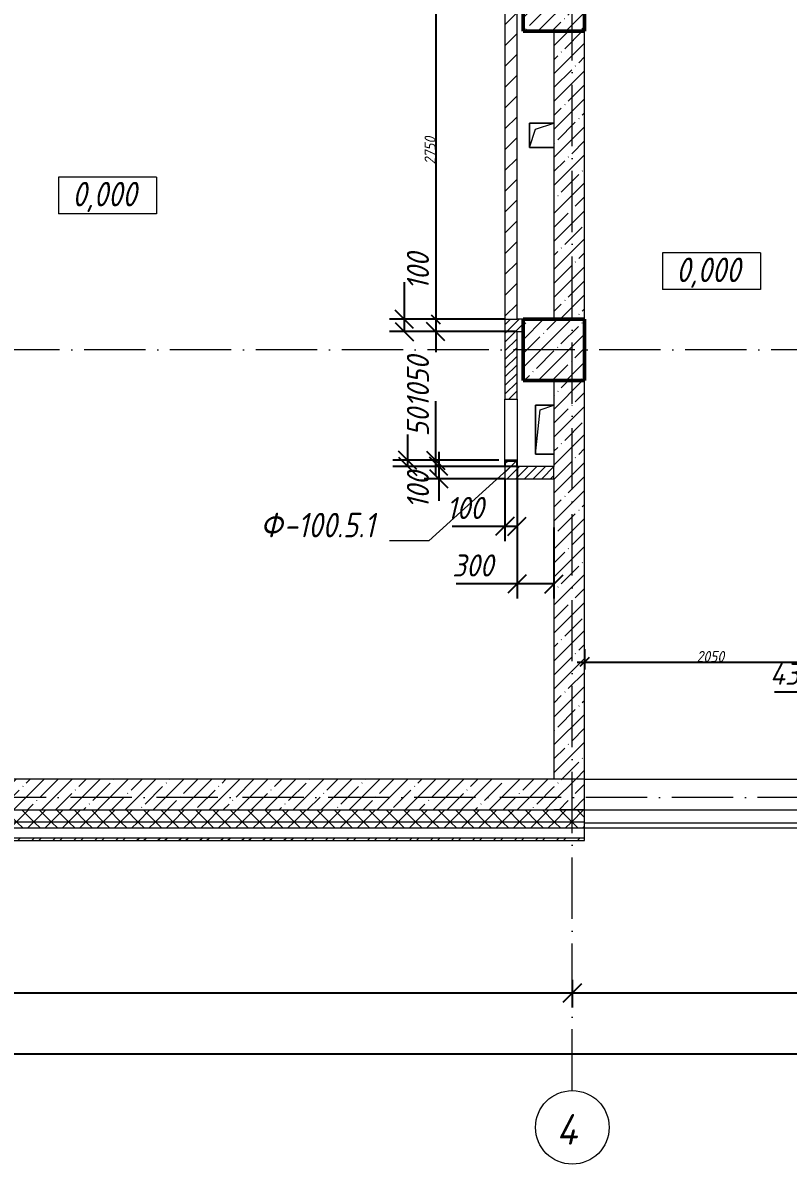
# Model space of a CAD drawing. Header units: millimetres. Extents: x -356862 to 418287, y 0 to 839748.
# Drawn here: x -174030 to -167791, y 597008 to 606315 of the extents above; entities that cross this region are included whole.
import ezdxf

# ---------------------------------------------------------------- set-up
doc = ezdxf.new("R2010")
doc.units = ezdxf.units.MM
doc.linetypes.add('50_200_ШТРИХ_1Т_ш5_п1_п1_', pattern=[700, 500, -100, 0, -100])
for name, color, linetype, lineweight in [('A-____-____-DIMS', 7, 'Continuous', 9), ('A-DOOR-____-OTLN', 7, 'Continuous', 9), ('A-FLOR-____-OTLN', 7, 'Continuous', 9), ('A-GENM-____-IDEN', 7, 'Continuous', 9), ('A-GENM-____-MCUT', 7, 'Continuous', 25), ('A-GENM-____-OTLN', 7, 'Continuous', 9), ('A-GENM-____-OTLN-1', 7, 'Continuous', 25), ('A-WALL-____-MCUT', 7, 'Continuous', 13), ('A-WALL-____-MCUT-3', 7, 'Continuous', 9), ('A-WALL-____-OTLN', 7, 'Continuous', 9), ('A-WALL-FNSH-MCUT-1', 7, 'Continuous', 9), ('G-____-____-DIMS', 7, 'Continuous', 9), ('S-COLS-____-MCUT', 7, 'Continuous', 50), ('S-COLS-____-OTLN', 7, 'Continuous', 9), ('S-GRID-____-IDEN', 7, 'Continuous', 9), ('S-GRID-____-OTLN-1', 7, '50_200_ШТРИХ_1Т_ш5_п1_п1_', 9)]:
    doc.layers.add(name, color=color, linetype=linetype, lineweight=lineweight)
for name, color, linetype, lineweight, true_color in [('A-DOOR-____-OTLN-1', 7, 'Continuous', 9, 0xffffff), ('A-WALL-____-MCUT-7', 7, 'Continuous', 9, 0x000000), ('A-WALL-____-MCUT-8', 7, 'Continuous', 13, 0x000000), ('A-WALL-____-PATT-2', 7, 'Continuous', 9, 0x787878), ('A-WALL-____-PATT-4', 9, 'Continuous', 9, 0x808080), ('A-WALL-____-PATT-5', 7, 'Continuous', 9, 0x000000), ('A-WALL-FNSH-MCUT-2', 7, 'Continuous', 13, 0x000000), ('A-WALL-FNSH-MCUT-3', 7, 'Continuous', 9, 0x000000), ('I-WALL-____-OTLN-2', 7, 'Continuous', 9, 0x000000)]:
    doc.layers.add(name, color=color, linetype=linetype, lineweight=lineweight, true_color=true_color)
doc.styles.add('ISOCPEUR_I', font='isocpeui.ttf', dxfattribs={"width": 0.9, "height": 2.5})
doc.styles.add('ISOCPEUR_I_10', font='isocpeui.ttf', dxfattribs={"width": 0.9, "height": 180})
doc.styles.add('ISOCPEUR_I_12', font='isocpeui.ttf', dxfattribs={"width": 0.9, "height": 180})
doc.styles.add('ISOCPEUR_I_2', font='isocpeui.ttf', dxfattribs={"width": 0.85, "height": 2.3})
doc.styles.add('ISOCPEUR_I_7', font='isocpeui.ttf', dxfattribs={"width": 0.9, "height": 90})
doc.dimstyles.new('ISO-1_8_0_9К_СРЕДНИЙ_Кладочные_2', dxfattribs={"dimscale": 304.8, "dimtxt": 89.638306, "dimasz": 0.246063, "dimexe": 0.19685, "dimexo": 0, "dimgap": 0, "dimtad": 1, "dimdec": 3, "dimrnd": 0.001, "dimdsep": 46, "dimtxsty": 'ISOCPEUR_I_7', "dimblk1": 'OBLIQUE', "dimblk2": 'OBLIQUE', "dimsah": 1, "dimcen": 0.09, "dimdle": 0.19685, "dimazin": 0, "dimtfac": 1, "dimtdec": 4, "dimtix": 1, "dimtmove": 1, "dimatfit": 3, "dimfxl": 1, "dimtvp": 1, "dimtolj": 1, "dimtzin": 0, "dimarcsym": 2})
doc.dimstyles.new('ISO-1_8_0_9К_СРЕДНИЙ_Кладочные_3', dxfattribs={"dimscale": 304.8, "dimtxt": 179.276612, "dimasz": 0.492126, "dimexe": 0.393701, "dimexo": 0, "dimgap": 0, "dimtad": 1, "dimdec": 3, "dimrnd": 0.001, "dimdsep": 46, "dimtxsty": 'ISOCPEUR_I_10', "dimblk1": 'OBLIQUE', "dimblk2": 'OBLIQUE', "dimsah": 1, "dimcen": 0.09, "dimdle": 0.393701, "dimazin": 0, "dimtfac": 1, "dimtdec": 4, "dimtix": 1, "dimtmove": 0, "dimatfit": 3, "dimfxl": 1, "dimtvp": 1, "dimtolj": 1, "dimtzin": 0, "dimarcsym": 2})
doc.dimstyles.new('ISO-1_8_0_9К_СРЕДНИЙ_Кладочные_4', dxfattribs={"dimscale": 304.8, "dimtxt": 179.276612, "dimasz": 0.492126, "dimexe": 0.393701, "dimexo": 0, "dimgap": 0, "dimtad": 1, "dimdec": 3, "dimrnd": 0.001, "dimdsep": 46, "dimtxsty": 'ISOCPEUR_I_10', "dimblk1": 'OBLIQUE', "dimblk2": 'OBLIQUE', "dimsah": 1, "dimcen": 0.09, "dimdle": 0.393701, "dimazin": 0, "dimtfac": 1, "dimtdec": 4, "dimtix": 1, "dimtmove": 1, "dimatfit": 3, "dimfxl": 1, "dimtvp": 1, "dimtolj": 1, "dimtzin": 0, "dimarcsym": 2})
doc.dimstyles.new('ISO-2_5_0_9К_БОЛЬШОЙ_ОСИ', dxfattribs={"dimscale": 304.8, "dimtxt": 248.995294, "dimasz": 0.492126, "dimexe": 0.393701, "dimexo": 0, "dimgap": 0, "dimtad": 1, "dimdec": 0, "dimzin": 0, "dimdsep": 46, "dimtxsty": 'ISOCPEUR_I', "dimblk1": 'OBLIQUE', "dimblk2": 'OBLIQUE', "dimsah": 1, "dimcen": 0.09, "dimdle": 0.393701, "dimazin": 0, "dimtfac": 1, "dimtdec": 4, "dimtix": 1, "dimtmove": 0, "dimatfit": 3, "dimfxl": 1, "dimtvp": 1, "dimtolj": 1, "dimtzin": 0, "dimarcsym": 2})
pattern_1 = [(45, (-175000.74, 544716.51), (-114.04925, 114.04925), []), (45, (-174886.69, 544716.51), (-114.04925, 114.04925), [201.612, -40.322, 3.353, -36.97])]
pattern_2 = [(45, (-175000.736, 544716.51), (-35.35534, 35.35534), [])]
pattern_3 = [(45, (-175000.74, 544716.51), (-70.71068, 70.71068), []), (135, (-175000.74, 544716.51), (-70.71068, -70.71068), [])]

# ---------------------------------------------------------------- blocks, each defined once
blk = doc.blocks.new('BSC_Колонна _Прямоугольная - 500х500-V42-АР1_Кладочный план 1 этажа в осях 1-64_Ю-ЯЯ')
at = {"layer": 'S-COLS-____-OTLN'}
h = blk.add_hatch(dxfattribs=at)
h.set_pattern_fill('FP_41', color=256, style=0, pattern_type=2)
h.set_pattern_definition([(45, (-5300, -61781.04), (-114.04925, 114.04925), []), (45, (-5185.95, -61781.04), (-114.04925, 114.04925), [201.613, -40.323, 3.353, -36.97])])
h.paths.add_polyline_path([(-250, -250), (250, -250), (250, 250), (-250, 250)], flags=0)
at = {"layer": 'S-COLS-____-MCUT'}
for p, q in [((250, 250), (-250, 250)), ((-250, 250), (-250, -250)), ((250, -250), (250, 250)), ((-250, -250), (250, -250))]:
    blk.add_line(p, q, dxfattribs=at)
blk = doc.blocks.new('BSC_Колонна _Прямоугольная - 500х500-V72-АР1_Кладочный план 1 этажа в осях 1-64_Ю-ЯЯ')
at = {"layer": 'S-COLS-____-OTLN'}
h = blk.add_hatch(dxfattribs=at)
h.set_pattern_fill('FP_73', color=256, style=0, pattern_type=2)
h.set_pattern_definition([(45, (-5300, -58931.04), (-114.04925, 114.04925), []), (45, (-5185.95, -58931.04), (-114.04925, 114.04925), [201.613, -40.323, 3.353, -36.97])])
h.paths.add_polyline_path([(-250, -250), (250, -250), (250, 250), (-250, 250)], flags=0)
at = {"layer": 'S-COLS-____-MCUT'}
for p, q in [((250, 250), (-250, 250)), ((-250, 250), (-250, -250)), ((250, -250), (250, 250)), ((-250, -250), (250, -250))]:
    blk.add_line(p, q, dxfattribs=at)
blk = doc.blocks.new('Проем_Дверь_Прямоугольный - 2100х3300h_дверные проемы-27126725-АР1_Кладочный план 1 этажа в осях 1-64_Ю-ЯЯ')
at = {"layer": 'A-DOOR-____-OTLN-1'}
for p, q in [((1050, 125), (-1050, 125)), ((1050, -125), (-1050, -125))]:
    blk.add_line(p, q, dxfattribs=at)
blk = doc.blocks.new('154_Фахверк_СКБ_Швеллер - Тип_100_4010_1-28088705-АР1_Кладочный план 1 этажа в осях 1-64_Ю-ЯЯ')
at = {"layer": 'A-GENM-____-MCUT'}
for p, q in [((175, 50), (125, 50)), ((125, 50), (125, -50)), ((128, 47), (175, 47)), ((128, -47), (128, 47)), ((175, 47), (175, 50)), ((125, -50), (175, -50)), ((175, -47), (128, -47)), ((175, -50), (175, -47))]:
    blk.add_line(p, q, dxfattribs=at)
blk = doc.blocks.new('AR_Отверстие прямоугольное _в плите_ - AR_Отверстие прямоугольное _в плите_-30459278-АР1_Кладочный план 1 этажа в осях 1-64_Ю-ЯЯ')
at = {"layer": 'A-GENM-____-OTLN'}
for p, q in [((75, 200), (-75, 200)), ((-75, 200), (-75, -200)), ((-37.5, 162.5), (75, 200)), ((-75, -200), (-37.5, 162.5)), ((-75, -200), (75, -200))]:
    blk.add_line(p, q, dxfattribs=at)
blk = doc.blocks.new('AR_Отверстие прямоугольное _в плите_ - AR_Отверстие прямоугольное _в плите_-V255-АР1_Кладочный план 1 этажа в осях 1-64_Ю-ЯЯ')
at = {"layer": 'A-GENM-____-OTLN'}
for p, q in [((100, 100), (-100, 100)), ((-100, 100), (-100, -100)), ((-50, 50), (100, 100)), ((-100, -100), (-50, 50)), ((-100, -100), (100, -100))]:
    blk.add_line(p, q, dxfattribs=at)
blk = doc.blocks.new('Ось сетки - Круг_Ø6_00__ISO-2_5_0_9K_-25732049-АР1_Кладочный план 1 этажа в осях 1-64_Ю-ЯЯ')
at = {"layer": 'S-GRID-____-IDEN'}
blk.add_circle((0, 0), 3, dxfattribs=at)
blk = doc.blocks.new('_Oblique')
at = {"color": 0, "linetype": 'ByBlock', "lineweight": -2}
blk.add_line((-0.5, -0.5), (0.5, 0.5), dxfattribs=at)
blk = doc.blocks.new('*D11920')
at = {"layer": 'A-____-____-DIMS', "color": 0, "lineweight": -2, "transparency": 16777216}
for p, q in [((-177350.7, 598511), (-177350.7, 598285)), ((-169550.7, 598511), (-169550.7, 598285)), ((-177470.7, 598405), (-169430.7, 598405))]:
    blk.add_line(p, q, dxfattribs=at)
at = {"layer": 'Defpoints', "color": 0, "transparency": 16777216}
for p in [(-177350.7, 598511), (-169550.7, 598511), (-169550.7, 598405)]:
    blk.add_point(p, dxfattribs=at)
at = {"layer": 'A-____-____-DIMS', "color": 0, "lineweight": -2, "transparency": 16777216, "xscale": 150, "yscale": 150, "zscale": 150, "rotation": 180}
blk.add_blockref('_Oblique', (-177350.7, 598405), dxfattribs=at)
at = {"layer": 'A-____-____-DIMS', "color": 0, "lineweight": -2, "transparency": 16777216, "xscale": 150, "yscale": 150, "zscale": 150}
blk.add_blockref('_Oblique', (-169550.7, 598405), dxfattribs=at)
at = {"layer": 'A-____-____-DIMS', "color": 0, "transparency": 16777216, "insert": (-173450.7, 598406.2), "char_height": 2.5, "width": 758.478, "attachment_point": 5, "style": 'ISOCPEUR_I'}
blk.add_mtext('\\A1;7800', dxfattribs=at)
blk = doc.blocks.new('*D11921')
at = {"layer": 'A-____-____-DIMS', "color": 0, "lineweight": -2, "transparency": 16777216}
for p, q in [((-169550.7, 598511), (-169550.7, 598285)), ((-167250.7, 598511), (-167250.7, 598285)), ((-169670.7, 598405), (-167130.7, 598405))]:
    blk.add_line(p, q, dxfattribs=at)
at = {"layer": 'Defpoints', "color": 0, "transparency": 16777216}
for p in [(-169550.7, 598511), (-167250.7, 598511), (-167250.7, 598405)]:
    blk.add_point(p, dxfattribs=at)
at = {"layer": 'A-____-____-DIMS', "color": 0, "lineweight": -2, "transparency": 16777216, "xscale": 150, "yscale": 150, "zscale": 150, "rotation": 180}
blk.add_blockref('_Oblique', (-169550.7, 598405), dxfattribs=at)
at = {"layer": 'A-____-____-DIMS', "color": 0, "lineweight": -2, "transparency": 16777216, "xscale": 150, "yscale": 150, "zscale": 150}
blk.add_blockref('_Oblique', (-167250.7, 598405), dxfattribs=at)
at = {"layer": 'A-____-____-DIMS', "color": 0, "transparency": 16777216, "insert": (-168400.7, 598406.2), "char_height": 2.5, "width": 758.478, "attachment_point": 5, "style": 'ISOCPEUR_I'}
blk.add_mtext('\\A1;2300', dxfattribs=at)
blk = doc.blocks.new('*D12009')
at = {"layer": 'A-____-____-DIMS', "color": 0, "lineweight": -2, "transparency": 16777216}
for p, q in [((-177350.7, 598014.2), (-177350.7, 597788.2)), ((-103950.7, 598014.2), (-103950.7, 597788.2)), ((-177470.7, 597908.2), (-103830.7, 597908.2))]:
    blk.add_line(p, q, dxfattribs=at)
at = {"layer": 'Defpoints', "color": 0, "transparency": 16777216}
for p in [(-177350.7, 598014.2), (-103950.7, 598014.2), (-103950.7, 597908.2)]:
    blk.add_point(p, dxfattribs=at)
at = {"layer": 'A-____-____-DIMS', "color": 0, "lineweight": -2, "transparency": 16777216, "xscale": 150, "yscale": 150, "zscale": 150, "rotation": 180}
blk.add_blockref('_Oblique', (-177350.7, 597908.2), dxfattribs=at)
at = {"layer": 'A-____-____-DIMS', "color": 0, "lineweight": -2, "transparency": 16777216, "xscale": 150, "yscale": 150, "zscale": 150}
blk.add_blockref('_Oblique', (-103950.7, 597908.2), dxfattribs=at)
at = {"layer": 'A-____-____-DIMS', "color": 0, "transparency": 16777216, "insert": (-140650.7, 597909.4), "char_height": 2.5, "width": 971.082, "attachment_point": 5, "style": 'ISOCPEUR_I'}
blk.add_mtext('\\A1;73400', dxfattribs=at)
blk = doc.blocks.new('*D12092')
at = {"layer": 'A-____-____-DIMS', "color": 0, "lineweight": -2, "transparency": 16777216}
for p, q in [((-170000.7, 606647.6), (-170724.5, 606647.6)), ((-170664.5, 606707.6), (-170664.5, 603837.6)), ((-170100.7, 603897.6), (-170724.5, 603897.6))]:
    blk.add_line(p, q, dxfattribs=at)
at = {"layer": 'Defpoints', "color": 0, "transparency": 16777216}
for p in [(-170000.7, 606647.6), (-170664.5, 603897.6), (-170100.7, 603897.6)]:
    blk.add_point(p, dxfattribs=at)
at = {"layer": 'A-____-____-DIMS', "color": 0, "lineweight": -2, "transparency": 16777216, "xscale": 75, "yscale": 75, "zscale": 75}
for p, rotation in [((-170664.5, 606647.6), 90), ((-170664.5, 603897.6), 270)]:
    blk.add_blockref('_Oblique', p, dxfattribs=dict(at, rotation=rotation))
at = {"layer": 'A-____-____-DIMS', "color": 0, "transparency": 16777216, "insert": (-170710.1, 605272.6), "char_height": 90, "width": 546.104, "attachment_point": 5, "rotation": 90, "style": 'ISOCPEUR_I_7'}
blk.add_mtext('\\A1;2750', dxfattribs=at)
blk = doc.blocks.new('*D12093')
at = {"layer": 'A-____-____-DIMS', "color": 0, "lineweight": -2, "transparency": 16777216}
for p, q in [((-170919.9, 603897.6), (-170919.9, 604200.2)), ((-170919.9, 603797.6), (-170919.9, 604017.6)), ((-170100.7, 603897.6), (-171039.9, 603897.6)), ((-170000.7, 603797.6), (-171039.9, 603797.6))]:
    blk.add_line(p, q, dxfattribs=at)
at = {"layer": 'Defpoints', "color": 0, "transparency": 16777216}
for p in [(-170100.7, 603897.6), (-170919.9, 603797.6), (-170000.7, 603797.6)]:
    blk.add_point(p, dxfattribs=at)
at = {"layer": 'A-____-____-DIMS', "color": 0, "lineweight": -2, "transparency": 16777216, "xscale": 150, "yscale": 150, "zscale": 150}
for p, rotation in [((-170919.9, 603897.6), 90), ((-170919.9, 603797.6), 270)]:
    blk.add_blockref('_Oblique', p, dxfattribs=dict(at, rotation=rotation))
at = {"layer": 'A-____-____-DIMS', "color": 0, "transparency": 16777216, "insert": (-170899.6, 604136.1), "char_height": 180, "width": 368.207, "attachment_point": 1, "rotation": 90, "line_spacing_factor": 1.149209, "style": 'ISOCPEUR_I_10'}
blk.add_mtext('\\A1;100', dxfattribs=at)
blk = doc.blocks.new('*D12094')
at = {"layer": 'A-____-____-DIMS', "color": 0, "lineweight": -2, "transparency": 16777216}
for p, q in [((-170664.5, 603917.6), (-170664.5, 603629.4)), ((-170000.7, 603797.6), (-170784.5, 603797.6)), ((-170664.5, 602627.6), (-170664.5, 603231.4)), ((-170150.7, 602747.6), (-170784.5, 602747.6))]:
    blk.add_line(p, q, dxfattribs=at)
at = {"layer": 'Defpoints', "color": 0, "transparency": 16777216}
for p in [(-170000.7, 603797.6), (-170664.5, 602747.6), (-170150.7, 602747.6)]:
    blk.add_point(p, dxfattribs=at)
at = {"layer": 'A-____-____-DIMS', "color": 0, "lineweight": -2, "transparency": 16777216, "xscale": 150, "yscale": 150, "zscale": 150}
for p, rotation in [((-170664.5, 603797.6), 90), ((-170664.5, 602747.6), 270)]:
    blk.add_blockref('_Oblique', p, dxfattribs=dict(at, rotation=rotation))
at = {"layer": 'A-____-____-DIMS', "color": 0, "transparency": 16777216, "insert": (-170899.6, 603178), "char_height": 180, "width": 504.733, "attachment_point": 1, "rotation": 90, "line_spacing_factor": 1.149209, "style": 'ISOCPEUR_I_10'}
blk.add_mtext('\\A1;1050', dxfattribs=at)
blk = doc.blocks.new('*D12095')
at = {"layer": 'A-____-____-DIMS', "color": 0, "lineweight": -2, "transparency": 16777216}
for p, q in [((-170893, 602747.6), (-170893, 602959)), ((-170893, 602697.6), (-170893, 602867.6)), ((-170150.7, 602747.6), (-171013, 602747.6)), ((-170000.7, 602697.6), (-171013, 602697.6))]:
    blk.add_line(p, q, dxfattribs=at)
at = {"layer": 'Defpoints', "color": 0, "transparency": 16777216}
for p in [(-170150.7, 602747.6), (-170893, 602697.6), (-170000.7, 602697.6)]:
    blk.add_point(p, dxfattribs=at)
at = {"layer": 'A-____-____-DIMS', "color": 0, "lineweight": -2, "transparency": 16777216, "xscale": 150, "yscale": 150, "zscale": 150}
for p, rotation in [((-170893, 602747.6), 90), ((-170893, 602697.6), 270)]:
    blk.add_blockref('_Oblique', p, dxfattribs=dict(at, rotation=rotation))
at = {"layer": 'A-____-____-DIMS', "color": 0, "transparency": 16777216, "insert": (-170899.6, 602942.5), "char_height": 180, "width": 273.052, "attachment_point": 1, "rotation": 90, "line_spacing_factor": 1.149209, "style": 'ISOCPEUR_I_10'}
blk.add_mtext('\\A1;50', dxfattribs=at)
blk = doc.blocks.new('*D12096')
at = {"layer": 'A-____-____-DIMS', "color": 0, "lineweight": -2, "transparency": 16777216}
for p, q in [((-170639.4, 602817.6), (-170639.4, 602597.6)), ((-170000.7, 602697.6), (-170759.4, 602697.6)), ((-170100.7, 602597.6), (-170759.4, 602597.6)), ((-170639.4, 602597.6), (-170639.4, 602417.1))]:
    blk.add_line(p, q, dxfattribs=at)
at = {"layer": 'Defpoints', "color": 0, "transparency": 16777216}
for p in [(-170000.7, 602697.6), (-170639.4, 602597.6), (-170100.7, 602597.6)]:
    blk.add_point(p, dxfattribs=at)
at = {"layer": 'A-____-____-DIMS', "color": 0, "lineweight": -2, "transparency": 16777216, "xscale": 150, "yscale": 150, "zscale": 150}
for p, rotation in [((-170639.4, 602697.6), 90), ((-170639.4, 602597.6), 270)]:
    blk.add_blockref('_Oblique', p, dxfattribs=dict(at, rotation=rotation))
at = {"layer": 'A-____-____-DIMS', "color": 0, "transparency": 16777216, "insert": (-170899.6, 602353), "char_height": 180, "width": 368.207, "attachment_point": 1, "rotation": 90, "line_spacing_factor": 1.149209, "style": 'ISOCPEUR_I_10'}
blk.add_mtext('\\A1;100', dxfattribs=at)
blk = doc.blocks.new('*D12099')
at = {"layer": 'A-____-____-DIMS', "color": 0, "lineweight": -2, "transparency": 16777216}
for p, q in [((-170000.7, 602697.6), (-170000.7, 602089.3)), ((-170100.7, 602597.6), (-170100.7, 602089.3)), ((-170100.7, 602209.3), (-170531.3, 602209.3)), ((-170000.7, 602209.3), (-170220.7, 602209.3))]:
    blk.add_line(p, q, dxfattribs=at)
at = {"layer": 'Defpoints', "color": 0, "transparency": 16777216}
for p in [(-170000.7, 602697.6), (-170100.7, 602597.6), (-170000.7, 602209.3)]:
    blk.add_point(p, dxfattribs=at)
at = {"layer": 'A-____-____-DIMS', "color": 0, "lineweight": -2, "transparency": 16777216, "xscale": 150, "yscale": 150, "zscale": 150, "rotation": 180}
blk.add_blockref('_Oblique', (-170100.7, 602209.3), dxfattribs=at)
at = {"layer": 'A-____-____-DIMS', "color": 0, "lineweight": -2, "transparency": 16777216, "xscale": 150, "yscale": 150, "zscale": 150}
blk.add_blockref('_Oblique', (-170000.7, 602209.3), dxfattribs=at)
at = {"layer": 'A-____-____-DIMS', "color": 0, "transparency": 16777216, "insert": (-170575.1, 602449.3), "char_height": 180, "width": 368.207, "attachment_point": 1, "line_spacing_factor": 1.149209, "style": 'ISOCPEUR_I_10'}
blk.add_mtext('\\A1;100', dxfattribs=at)
blk = doc.blocks.new('*D12100')
at = {"layer": 'A-____-____-DIMS', "color": 0, "lineweight": -2, "transparency": 16777216}
for p, q in [((-170000.7, 602697.6), (-170000.7, 601620.2)), ((-169700.7, 602200.2), (-169700.7, 601620.2)), ((-170000.7, 601740.2), (-170497.4, 601740.2)), ((-169700.7, 601740.2), (-170120.7, 601740.2))]:
    blk.add_line(p, q, dxfattribs=at)
at = {"layer": 'Defpoints', "color": 0, "transparency": 16777216}
for p in [(-170000.7, 602697.6), (-169700.7, 602200.2), (-169700.7, 601740.2)]:
    blk.add_point(p, dxfattribs=at)
at = {"layer": 'A-____-____-DIMS', "color": 0, "lineweight": -2, "transparency": 16777216, "xscale": 150, "yscale": 150, "zscale": 150, "rotation": 180}
blk.add_blockref('_Oblique', (-170000.7, 601740.2), dxfattribs=at)
at = {"layer": 'A-____-____-DIMS', "color": 0, "lineweight": -2, "transparency": 16777216, "xscale": 150, "yscale": 150, "zscale": 150}
blk.add_blockref('_Oblique', (-169700.7, 601740.2), dxfattribs=at)
at = {"layer": 'A-____-____-DIMS', "color": 0, "transparency": 16777216, "insert": (-170530.2, 601980.2), "char_height": 180, "width": 409.578, "attachment_point": 1, "line_spacing_factor": 1.149209, "style": 'ISOCPEUR_I_10'}
blk.add_mtext('\\A1;300', dxfattribs=at)
blk = doc.blocks.new('*D12200')
at = {"layer": 'A-____-____-DIMS', "color": 0, "lineweight": -2, "transparency": 16777216}
for p, q in [((-167400.7, 601427.6), (-167400.7, 601042.6)), ((-169450.7, 601208.7), (-169450.7, 601042.6)), ((-169510.7, 601102.6), (-167340.7, 601102.6))]:
    blk.add_line(p, q, dxfattribs=at)
at = {"layer": 'Defpoints', "color": 0, "transparency": 16777216}
for p in [(-167400.7, 601427.6), (-169450.7, 601208.7), (-167400.7, 601102.6)]:
    blk.add_point(p, dxfattribs=at)
at = {"layer": 'A-____-____-DIMS', "color": 0, "lineweight": -2, "transparency": 16777216, "xscale": 75, "yscale": 75, "zscale": 75, "rotation": 180}
blk.add_blockref('_Oblique', (-169450.7, 601102.6), dxfattribs=at)
at = {"layer": 'A-____-____-DIMS', "color": 0, "lineweight": -2, "transparency": 16777216, "xscale": 75, "yscale": 75, "zscale": 75}
blk.add_blockref('_Oblique', (-167400.7, 601102.6), dxfattribs=at)
at = {"layer": 'A-____-____-DIMS', "color": 0, "transparency": 16777216, "insert": (-168425.7, 601147.6), "char_height": 90, "width": 546.104, "attachment_point": 5, "style": 'ISOCPEUR_I_7'}
blk.add_mtext('\\A1;2050', dxfattribs=at)
blk = doc.blocks.new('*D12201')
at = {"layer": 'A-____-____-DIMS', "color": 0, "lineweight": -2, "transparency": 16777216}
for p, q in [((-167400.7, 601427.6), (-167400.7, 600736.7)), ((-166970.7, 601208.7), (-166970.7, 600736.7)), ((-167400.7, 600856.7), (-167902.8, 600856.7)), ((-166970.7, 600856.7), (-167520.7, 600856.7))]:
    blk.add_line(p, q, dxfattribs=at)
at = {"layer": 'Defpoints', "color": 0, "transparency": 16777216}
for p in [(-167400.7, 601427.6), (-166970.7, 601208.7), (-166970.7, 600856.7)]:
    blk.add_point(p, dxfattribs=at)
at = {"layer": 'A-____-____-DIMS', "color": 0, "lineweight": -2, "transparency": 16777216, "xscale": 150, "yscale": 150, "zscale": 150, "rotation": 180}
blk.add_blockref('_Oblique', (-167400.7, 600856.7), dxfattribs=at)
at = {"layer": 'A-____-____-DIMS', "color": 0, "lineweight": -2, "transparency": 16777216, "xscale": 150, "yscale": 150, "zscale": 150}
blk.add_blockref('_Oblique', (-166970.7, 600856.7), dxfattribs=at)
at = {"layer": 'A-____-____-DIMS', "color": 0, "transparency": 16777216, "insert": (-167939.9, 601096.7), "char_height": 180, "width": 426.127, "attachment_point": 1, "line_spacing_factor": 1.149209, "style": 'ISOCPEUR_I_10'}
blk.add_mtext('\\A1;430', dxfattribs=at)
blk = doc.blocks.new('Высотные отметки - 9_5х3_5_h_-17668430-АР1_Кладочный план 1 этажа в осях 1-64_Ю-ЯЯ')
at = {"layer": 'G-____-____-DIMS'}
for p, q in [((-4, 3), (-4, 0)), ((4, 3), (-4, 3)), ((4, 3), (4, 0)), ((4, 0), (-4, 0))]:
    blk.add_line(p, q, dxfattribs=at)

msp = doc.modelspace()

# ---------------------------------------------------------------- hatches: boundary and pattern name
at = {"layer": 'A-WALL-____-PATT-2'}
h = msp.add_hatch(dxfattribs=at)
h.set_pattern_fill('FP_2', color=256, style=0, pattern_type=2)
h.set_pattern_definition(pattern_1)
h.paths.add_polyline_path([(-169700.7357, 603897.5526), (-169450.7357, 603897.5526), (-169450.7357, 606247.5526), (-169700.7357, 606247.5526), (-169700.7357, 605170.4395)], flags=0)
h = msp.add_hatch(dxfattribs=at)
h.set_pattern_fill('FP_2', color=256, style=0, pattern_type=2)
h.set_pattern_definition(pattern_1)
h.paths.add_polyline_path([(-169450.7357, 600147.5526), (-169450.7357, 603397.5526), (-169700.7357, 603397.5526), (-169700.7357, 600147.5526)], flags=0)
h = msp.add_hatch(dxfattribs=at)
h.set_pattern_fill('FP_2', color=256, style=0, pattern_type=2)
h.set_pattern_definition(pattern_1)
h.paths.add_polyline_path([(-169700.7357, 599897.5526), (-169700.7357, 600147.5526), (-176950.7357, 600147.5526), (-176950.7357, 599897.5526), (-171480.3503, 599897.5526)], flags=0)
h = msp.add_hatch(dxfattribs=at)
h.set_pattern_fill('FP_2', color=256, style=0, pattern_type=2)
h.set_pattern_definition(pattern_1)
h.paths.add_polyline_path([(-162643.0288, 599897.5526), (-161950.7357, 599897.5526), (-161950.7357, 600147.5526), (-165350.7357, 600147.5526), (-165350.7357, 599897.5526), (-164410.4931, 599897.5526)], flags=0)
h.paths.add_polyline_path([(-169700.7357, 599897.5526), (-169450.7357, 599897.5526), (-169450.7357, 600147.5526), (-169700.7357, 600147.5526)], flags=0)
h.paths.add_polyline_path([(-167350.7357, 599897.5526), (-166750.7357, 599897.5526), (-166750.7357, 600147.5526), (-167350.7357, 600147.5526)], flags=0)
h = msp.add_hatch(dxfattribs=at)
h.set_pattern_fill('FP_1', color=256, style=0, pattern_type=2)
h.set_pattern_definition(pattern_3)
h.paths.add_polyline_path([(-133575.7357, 599797.5526), (-132450.7357, 599797.5526), (-132450.7357, 599891.5526), (-132525.7357, 599891.5526), (-132525.7357, 599897.5526), (-133575.7357, 599897.5526), (-133575.7357, 599891.5526), (-133650.7357, 599891.5526), (-133650.7357, 599797.5526), (-133644.7357, 599797.5526)], flags=0)
h.paths.add_polyline_path([(-142650.7357, 599797.5526), (-141450.7357, 599797.5526), (-141450.7357, 599891.5526), (-141525.7357, 599891.5526), (-141525.7357, 599897.5526), (-142575.7357, 599897.5526), (-142575.7357, 599891.5526), (-142650.7357, 599891.5526)], flags=0)
h.paths.add_polyline_path([(-129785.7357, 599797.5526), (-129785.7357, 599897.5526), (-130575.7357, 599897.5526), (-130575.7357, 599891.5526), (-130650.7357, 599891.5526), (-130650.7357, 599797.5526), (-129944.9395, 599797.5526)], flags=0)
h.paths.add_polyline_path([(-136575.7357, 599797.5526), (-135450.7357, 599797.5526), (-135450.7357, 599891.5526), (-135525.7357, 599891.5526), (-135525.7357, 599897.5526), (-136575.7357, 599897.5526), (-136575.7357, 599891.5526), (-136650.7357, 599891.5526), (-136650.7357, 599797.5526), (-136644.7357, 599797.5526)], flags=0)
h.paths.add_polyline_path([(-144450.7357, 599797.5526), (-144450.7357, 599891.5526), (-144525.7357, 599891.5526), (-144526.5199, 599897.5526), (-145575.7357, 599897.5526), (-145575.7357, 599891.5526), (-145650.7357, 599891.5526), (-145650.7357, 599797.5526), (-144526.5199, 599797.5526)], flags=0)
h.paths.add_polyline_path([(-153450.7357, 599797.5526), (-153450.7357, 599891.5526), (-153525.7357, 599891.5526), (-153525.7357, 599897.5526), (-154575.7357, 599897.5526), (-154575.7357, 599891.5526), (-154650.7357, 599891.5526), (-154650.7357, 599797.5526), (-153805.7074, 599797.5526)], flags=0)
h.paths.add_polyline_path([(-151154.511, 599797.5526), (-150450.7357, 599797.5526), (-150450.7357, 599891.5526), (-150525.7357, 599891.5526), (-150525.7357, 599897.5526), (-151575.7357, 599897.5526), (-151575.7357, 599891.5526), (-151650.7357, 599891.5526), (-151650.7357, 599797.5526), (-151575.7357, 599797.5526)], flags=0)
h.paths.add_polyline_path([(-148650.7357, 599797.5526), (-147450.7357, 599797.5526), (-147450.7357, 599891.5526), (-147525.7357, 599891.5526), (-147525.7357, 599897.5526), (-148575.7357, 599897.5526), (-148575.7357, 599891.5526), (-148650.7357, 599891.5526)], flags=0)
h.paths.add_polyline_path([(-138782.261, 599797.5526), (-138450.7357, 599797.5526), (-138450.7357, 599891.5526), (-138525.7357, 599891.5526), (-138525.7357, 599897.5526), (-139575.7357, 599897.5526), (-139575.7357, 599891.5526), (-139650.7357, 599891.5526), (-139650.7357, 599797.5526), (-139224.127, 599797.5526)], flags=0)
h.paths.add_polyline_path([(-156450.7357, 599797.5526), (-156450.7357, 599891.5526), (-156525.7357, 599891.5526), (-156525.7357, 599897.5526), (-157575.7357, 599897.5526), (-157575.7357, 599891.5526), (-157650.7357, 599891.5526), (-157650.7357, 599797.5526), (-156456.9038, 599797.5526)], flags=0)
h.paths.add_polyline_path([(-158650.7357, 599797.5526), (-158650.7357, 599891.5526), (-158725.7357, 599891.5526), (-158725.7357, 599897.5526), (-165350.7357, 599897.5526), (-165350.7357, 599797.5526), (-159108.1003, 599797.5526)], flags=0)
h.paths.add_polyline_path([(-176782.7431, 599797.5526), (-169450.7357, 599797.5526), (-169450.7357, 599897.5526), (-177450.7357, 599897.5526), (-177450.7357, 599797.5526)], flags=0)
h.paths.add_polyline_path([(-167350.7357, 599797.5526), (-166750.7357, 599797.5526), (-166750.7357, 599897.5526), (-167350.7357, 599897.5526)], flags=0)
h = msp.add_hatch(dxfattribs=at)
h.set_pattern_fill('FP_1', color=256, style=0, pattern_type=2)
h.set_pattern_definition(pattern_3)
h.paths.add_polyline_path([(-132596.136, 599747.5526), (-132450.7357, 599747.5526), (-132450.7357, 599797.5526), (-133650.7357, 599797.5526), (-133650.7357, 599747.5526)], flags=0)
h.paths.add_polyline_path([(-129785.7357, 599747.5526), (-129785.7357, 599797.5526), (-130650.7357, 599797.5526), (-130650.7357, 599747.5526), (-129944.9395, 599747.5526)], flags=0)
h.paths.add_polyline_path([(-139650.7357, 599747.5526), (-138450.7357, 599747.5526), (-138450.7357, 599797.5526), (-139650.7357, 599797.5526)], flags=0)
h.paths.add_polyline_path([(-145650.7357, 599747.5526), (-144450.7357, 599747.5526), (-144450.7357, 599797.5526), (-145650.7357, 599797.5526)], flags=0)
h.paths.add_polyline_path([(-142650.7357, 599747.5526), (-141450.7357, 599747.5526), (-141450.7357, 599797.5526), (-142650.7357, 599797.5526)], flags=0)
h.paths.add_polyline_path([(-135689.1985, 599747.5526), (-135450.7357, 599747.5526), (-135450.7357, 599797.5526), (-136650.7357, 599797.5526), (-136650.7357, 599747.5526), (-136131.0645, 599747.5526)], flags=0)
h.paths.add_polyline_path([(-150450.7357, 599747.5526), (-150450.7357, 599797.5526), (-151650.7357, 599797.5526), (-151650.7357, 599747.5526), (-151154.511, 599747.5526)], flags=0)
h.paths.add_polyline_path([(-176782.7431, 599747.5526), (-169450.7357, 599747.5526), (-169450.7357, 599797.5526), (-177550.7357, 599797.5526), (-177550.7357, 599747.5526), (-177450.7357, 599747.5526)], flags=0)
h.paths.add_polyline_path([(-156898.7699, 599747.5526), (-156450.7357, 599747.5526), (-156450.7357, 599797.5526), (-157650.7357, 599797.5526), (-157650.7357, 599747.5526), (-157340.636, 599747.5526)], flags=0)
h.paths.add_polyline_path([(-153805.7074, 599747.5526), (-153450.7357, 599747.5526), (-153450.7357, 599797.5526), (-154650.7357, 599797.5526), (-154650.7357, 599747.5526), (-154247.5735, 599747.5526)], flags=0)
h.paths.add_polyline_path([(-166750.7357, 599747.5526), (-166750.7357, 599797.5526), (-167350.7357, 599797.5526), (-167350.7357, 599747.5526)], flags=0)
h.paths.add_polyline_path([(-148650.7357, 599747.5526), (-147450.7357, 599747.5526), (-147450.7357, 599797.5526), (-148650.7357, 599797.5526)], flags=0)
h.paths.add_polyline_path([(-159108.1003, 599747.5526), (-158650.7357, 599747.5526), (-158650.7357, 599797.5526), (-165350.7357, 599797.5526), (-165350.7357, 599747.5526), (-160875.5646, 599747.5526)], flags=0)
h = msp.add_hatch(dxfattribs=at)
h.set_pattern_fill('FP_3', color=256, style=0, pattern_type=2)
h.set_pattern_definition([(45, (-175000.74, 544716.51), (-85.53659, 85.53659), []), (45, (-174943.71, 544716.51), (-85.53659, 85.53659), [])])
h.paths.add_polyline_path([(-129944.9395, 599647.5526), (-129785.7357, 599647.5526), (-129785.7357, 599667.5526), (-130650.7357, 599667.5526), (-130650.7357, 599647.5526), (-130386.8056, 599647.5526)], flags=0)
h.paths.add_polyline_path([(-136131.0645, 599647.5526), (-135450.7357, 599647.5526), (-135450.7357, 599667.5526), (-136650.7357, 599667.5526), (-136650.7357, 599647.5526)], flags=0)
h.paths.add_polyline_path([(-133650.7357, 599647.5526), (-132450.7357, 599647.5526), (-132450.7357, 599667.5526), (-133650.7357, 599667.5526)], flags=0)
h.paths.add_polyline_path([(-156456.9038, 599647.5526), (-156450.7357, 599647.5526), (-156450.7357, 599667.5526), (-157650.7357, 599667.5526), (-157650.7357, 599647.5526), (-156898.7699, 599647.5526)], flags=0)
h.paths.add_polyline_path([(-154650.7357, 599647.5526), (-153450.7357, 599647.5526), (-153450.7357, 599667.5526), (-154650.7357, 599667.5526)], flags=0)
h.paths.add_polyline_path([(-158650.7357, 599647.5526), (-158650.7357, 599667.5526), (-165350.7357, 599667.5526), (-165350.7357, 599647.5526), (-159108.1003, 599647.5526)], flags=0)
h.paths.add_polyline_path([(-151650.7357, 599647.5526), (-150450.7357, 599647.5526), (-150450.7357, 599667.5526), (-151650.7357, 599667.5526)], flags=0)
h.paths.add_polyline_path([(-138782.261, 599647.5526), (-138450.7357, 599647.5526), (-138450.7357, 599667.5526), (-139650.7357, 599667.5526), (-139650.7357, 599647.5526), (-139224.127, 599647.5526)], flags=0)
h.paths.add_polyline_path([(-148650.7357, 599647.5526), (-147450.7357, 599647.5526), (-147450.7357, 599667.5526), (-148650.7357, 599667.5526)], flags=0)
h.paths.add_polyline_path([(-142317.1895, 599647.5526), (-141450.7357, 599647.5526), (-141450.7357, 599667.5526), (-142650.7357, 599667.5526), (-142650.7357, 599647.5526)], flags=0)
h.paths.add_polyline_path([(-145650.7357, 599647.5526), (-144450.7357, 599647.5526), (-144450.7357, 599667.5526), (-145650.7357, 599667.5526)], flags=0)
h.paths.add_polyline_path([(-177666.4753, 599647.5526), (-169450.7357, 599647.5526), (-169450.7357, 599667.5526), (-177680.7357, 599667.5526), (-177680.7357, 599647.5526)], flags=0)
h.paths.add_polyline_path([(-167350.7357, 599647.5526), (-166750.7357, 599647.5526), (-166750.7357, 599667.5526), (-167350.7357, 599667.5526)], flags=0)
at = {"layer": 'A-WALL-____-PATT-4'}
h = msp.add_hatch(dxfattribs=at)
h.set_pattern_fill('FP_5', color=256, style=0, pattern_type=2)
h.set_pattern_definition(pattern_2)
h.paths.add_polyline_path([(-169950.7357, 603797.5526), (-169950.7357, 603897.5526), (-170100.7357, 603897.5526), (-170100.7357, 603797.5526), (-170000.7357, 603797.5526)], flags=0)
h = msp.add_hatch(dxfattribs=at)
h.set_pattern_fill('FP_5', color=256, style=0, pattern_type=2)
h.set_pattern_definition(pattern_2)
h.paths.add_polyline_path([(-170003.7357, 602697.5526), (-170003.7357, 602744.5526), (-170097.7357, 602744.5526), (-170097.7357, 602697.5526), (-170050.7357, 602697.5526)], flags=0)
h.paths.add_polyline_path([(-170000.7357, 603247.5526), (-170000.7357, 603797.5526), (-170100.7357, 603797.5526), (-170100.7357, 603247.5526)], flags=0)
h = msp.add_hatch(dxfattribs=at)
h.set_pattern_fill('FP_5', color=256, style=0, pattern_type=2)
h.set_pattern_definition(pattern_2)
h.paths.add_polyline_path([(-170003.7357, 602597.5526), (-169700.7357, 602597.5526), (-169700.7357, 602697.5526), (-170100.7357, 602697.5526), (-170100.7357, 602597.5526), (-170097.7357, 602597.5526)], flags=0)
at = {"layer": 'A-WALL-____-PATT-5'}
h = msp.add_hatch(dxfattribs=at)
h.set_pattern_fill('FP_4', color=256, style=0, pattern_type=2)
h.set_pattern_definition([(45, (-175000.74, 544716.51), (-84.85281, 84.85281), [])])
h.paths.add_polyline_path([(-170100.7357, 603897.5526), (-170000.7357, 603897.5526), (-170000.7357, 606647.5526), (-170100.7357, 606647.5526), (-170100.7357, 605170.4395)], flags=0)

# ---------------------------------------------------------------- linework, layer by layer
at = {"layer": 'A-FLOR-____-OTLN'}
for p, q in [((-169900.7357, 605497.5526), (-169700.7357, 605497.5526)), ((-169900.7357, 605297.5526), (-169900.7357, 605497.5526)), ((-169700.7357, 605297.5526), (-169900.7357, 605297.5526)), ((-169850.7357, 603197.5526), (-169700.7357, 603197.5526)), ((-169850.7357, 602797.5526), (-169850.7357, 603197.5526)), ((-169700.7357, 602797.5526), (-169850.7357, 602797.5526))]:
    msp.add_line(p, q, dxfattribs=at)
at = {"layer": 'A-GENM-____-IDEN'}
for p, q in [((-170050.7357, 602697.5526), (-170720.5656, 602092.4491)), ((-170720.5656, 602092.4491), (-171041.4099, 602092.4491))]:
    msp.add_line(p, q, dxfattribs=at)
at = {"layer": 'A-WALL-____-MCUT'}
for q in [(-169450.7357, 599897.5526), (-177680.7357, 599667.5526)]:
    msp.add_line((-169450.7357, 599667.5526), q, dxfattribs=at)
at = {"layer": 'A-WALL-____-MCUT-3'}
for p, q in [((-169700.7357, 606247.5526), (-169700.7357, 603897.5526)), ((-169450.7357, 603897.5526), (-169450.7357, 606247.5526)), ((-169700.7357, 603397.5526), (-169700.7357, 602697.5526)), ((-169450.7357, 599897.5526), (-169450.7357, 603397.5526)), ((-169700.7357, 602597.5526), (-169700.7357, 600147.5526)), ((-169450.7357, 600147.5526), (-176250.7357, 600147.5526)), ((-176950.7357, 599897.5526), (-169450.7357, 599897.5526)), ((-169450.7357, 599897.5526), (-169700.7357, 599897.5526))]:
    msp.add_line(p, q, dxfattribs=at)
at = {"layer": 'A-WALL-____-MCUT-7'}
for p, q in [((-169450.7357, 599797.5526), (-177550.7357, 599797.5526)), ((-169450.7357, 599747.5526), (-177600.7357, 599747.5526))]:
    msp.add_line(p, q, dxfattribs=at)
at = {"layer": 'A-WALL-____-MCUT-8'}
msp.add_line((-169700.7357, 602597.5526), (-169700.7357, 602697.5526), dxfattribs=at)
at = {"layer": 'A-WALL-____-OTLN'}
for p, q in [((-169450.7357, 600147.5526), (-167350.7357, 600147.5526)), ((-169450.7357, 599897.5526), (-167350.7357, 599897.5526)), ((-167350.7357, 599787.5526), (-169450.7357, 599787.5526)), ((-167350.7357, 599747.5526), (-169450.7357, 599747.5526))]:
    msp.add_line(p, q, dxfattribs=at)
at = {"layer": 'A-WALL-FNSH-MCUT-1'}
for p, q in [((-169950.7357, 603897.5526), (-170000.7357, 603897.5526)), ((-170000.7357, 603247.5526), (-170000.7357, 603797.5526)), ((-170000.7357, 603797.5526), (-169950.7357, 603797.5526)), ((-170100.7357, 603247.5526), (-170000.7357, 603247.5526)), ((-170100.7357, 602697.5526), (-170100.7357, 602597.5526)), ((-169700.7357, 602697.5526), (-170000.7357, 602697.5526)), ((-170100.7357, 602597.5526), (-169700.7357, 602597.5526))]:
    msp.add_line(p, q, dxfattribs=at)
at = {"layer": 'A-WALL-FNSH-MCUT-2'}
for p, q in [((-170100.7357, 606747.5526), (-170100.7357, 603247.5526)), ((-170000.7357, 603897.5526), (-170000.7357, 606647.5526)), ((-170100.7357, 603897.5526), (-170000.7357, 603897.5526))]:
    msp.add_line(p, q, dxfattribs=at)
at = {"layer": 'A-WALL-FNSH-MCUT-3'}
for p, q in [((-169450.7357, 599647.5526), (-169450.7357, 599667.5526)), ((-177700.7357, 599647.5526), (-169450.7357, 599647.5526))]:
    msp.add_line(p, q, dxfattribs=at)
at = {"layer": 'I-WALL-____-OTLN-2'}
for p, q in [((-170100.7357, 602747.5526), (-170100.7357, 603247.5526)), ((-170000.7357, 603247.5526), (-170000.7357, 602747.5526))]:
    msp.add_line(p, q, dxfattribs=at)
at = {"layer": 'S-GRID-____-OTLN-1'}
for p, q in [((-169550.7357, 597608.0984), (-169550.7357, 635609.362)), ((-99520.6953, 603647.5526), (-179669.5059, 603647.5526)), ((-70926.3291, 599997.5526), (-179669.5059, 599997.5526))]:
    msp.add_line(p, q, dxfattribs=at)

# ---------------------------------------------------------------- block references
at = {"layer": 'A-DOOR-____-OTLN', "rotation": 180}
msp.add_blockref('Проем_Дверь_Прямоугольный - 2100х3300h_дверные проемы-27126725-АР1_Кладочный план 1 этажа в осях 1-64_Ю-ЯЯ', (-168400.7357, 600022.5526), dxfattribs=at)
at = {"layer": 'A-GENM-____-OTLN'}
for name, p in [('AR_Отверстие прямоугольное _в плите_ - AR_Отверстие прямоугольное _в плите_-V255-АР1_Кладочный план 1 этажа в осях 1-64_Ю-ЯЯ', (-169800.7357, 605397.5526)), ('AR_Отверстие прямоугольное _в плите_ - AR_Отверстие прямоугольное _в плите_-30459278-АР1_Кладочный план 1 этажа в осях 1-64_Ю-ЯЯ', (-169775.7357, 602997.5526))]:
    msp.add_blockref(name, p, dxfattribs=at)
at = {"layer": 'A-GENM-____-OTLN-1', "rotation": 269.9999999999999}
msp.add_blockref('154_Фахверк_СКБ_Швеллер - Тип_100_4010_1-28088705-АР1_Кладочный план 1 этажа в осях 1-64_Ю-ЯЯ', (-170050.7357, 602872.5526), dxfattribs=at)
at = {"layer": 'G-____-____-DIMS', "xscale": 99.99999999999993, "yscale": 99.99999999999993, "zscale": 99.99999999999993}
for p in [(-173339.8084, 604757.2711), (-168416.8259, 604139.734)]:
    msp.add_blockref('Высотные отметки - 9_5х3_5_h_-17668430-АР1_Кладочный план 1 этажа в осях 1-64_Ю-ЯЯ', p, dxfattribs=at)
at = {"layer": 'S-COLS-____-OTLN'}
for name, p in [('BSC_Колонна _Прямоугольная - 500х500-V42-АР1_Кладочный план 1 этажа в осях 1-64_Ю-ЯЯ', (-169700.7357, 606497.5526)), ('BSC_Колонна _Прямоугольная - 500х500-V72-АР1_Кладочный план 1 этажа в осях 1-64_Ю-ЯЯ', (-169700.7357, 603647.5526))]:
    msp.add_blockref(name, p, dxfattribs=at)
at = {"layer": 'S-GRID-____-IDEN', "xscale": 99.99999999999993, "yscale": 99.99999999999993, "zscale": 99.99999999999993}
msp.add_blockref('Ось сетки - Круг_Ø6_00__ISO-2_5_0_9K_-25732049-АР1_Кладочный план 1 этажа в осях 1-64_Ю-ЯЯ', (-169550.7357, 597308.0984), dxfattribs=at)

# ---------------------------------------------------------------- texts
at = {"layer": 'A-GENM-____-IDEN', "char_height": 200, "attachment_point": 1, "style": 'ISOCPEUR_I_2'}
for s, insert, width in [('\\fISOCPEUR|b0|i1|c204|p34|;\\W.9;Ф', (-172094.8156, 602319.5652), 230.886), ('-100.5.1', (-171904.3156, 602319.5652), 1010.12625)]:
    msp.add_mtext(s, dxfattribs=dict(at, insert=insert, width=width))
at = {"layer": 'G-____-____-DIMS', "char_height": 200, "width": 688.399425, "attachment_point": 1, "line_spacing_factor": 1.149209, "style": 'ISOCPEUR_I_2'}
for insert in [(-173626.6415, 605018.5623), (-168703.6589, 604401.0252)]:
    msp.add_mtext('0,000', dxfattribs=dict(at, insert=insert))
at = {"layer": 'S-GRID-____-IDEN', "insert": (-169681.414, 597416.873), "char_height": 250, "width": 223.670812, "attachment_point": 1, "style": 'ISOCPEUR_I_12'}
msp.add_mtext('\\fISOCPEUR|b0|i1|c204|p34|;\\W.9;4', dxfattribs=at)

# ---------------------------------------------------------------- dimensions: what is measured, and where the dimension line sits
at = {"layer": 'A-____-____-DIMS'}
dim = msp.add_linear_dim(base=(-170664.4753, 603897.5526), p1=(-170000.7357, 606647.5526), p2=(-170100.7357, 603897.5526), angle=90, dimstyle='ISO-1_8_0_9К_СРЕДНИЙ_Кладочные_2', override={"dimpost": '<>', "dimfxl": 2751.817581}, dxfattribs=at)
dim.commit()
dim.dimension.update_dxf_attribs({"geometry": '*D12092', "text_midpoint": (-170710.0549, 605272.5526)})
for base, p1, p2, dimstyle, override, picture, middle in [((-170919.9146, 603797.5526), (-170100.7357, 603897.5526), (-170000.7357, 603797.5526), 'ISO-1_8_0_9К_СРЕДНИЙ_Кладочные_3', {"dimpost": '<>', "dimfxl": 141.421356}, '*D12093', (-170779.6374, 604200.1714)), ((-170664.4753, 602747.5526), (-170000.7357, 603797.5526), (-170150.7357, 602747.5526), 'ISO-1_8_0_9К_СРЕДНИЙ_Кладочные_4', {"dimpost": '<>', "dimfxl": 1060.660172}, '*D12094', (-170779.6374, 603430.3631)), ((-170892.976, 602697.5526), (-170150.7357, 602747.5526), (-170000.7357, 602697.5526), 'ISO-1_8_0_9К_СРЕДНИЙ_Кладочные_3', {"dimpost": '<>', "dimfxl": 158.113883}, '*D12095', (-170779.6374, 602958.9876)), ((-170639.3601, 602597.5526), (-170000.7357, 602697.5526), (-170100.7357, 602597.5526), 'ISO-1_8_0_9К_СРЕДНИЙ_Кладочные_3', {"dimpost": '<>', "dimfxl": 141.421356}, '*D12096', (-170779.6374, 602417.1207))]:
    dim = msp.add_linear_dim(base=base, p1=p1, p2=p2, angle=90, dimstyle=dimstyle, override=override, dxfattribs=at)
    dim.commit()
    dim.dimension.update_dxf_attribs({"geometry": picture, "text_midpoint": middle, "dimtype": 160, "text_rotation": 90})
for base, p1, p2, override, picture, middle in [((-170000.7357, 602209.2505), (-170100.7357, 602597.5526), (-170000.7357, 602697.5526), {"dimpost": '<>', "dimfxl": 141.421356}, '*D12099', (-170391.013, 602209.2505)), ((-169700.7357, 601740.2382), (-170000.7357, 602697.5526), (-169700.7357, 602200.1544), {"dimpost": '<>', "dimfxl": 580.86565}, '*D12100', (-170325.3827, 601740.2382)), ((-166970.7357, 600856.6529), (-167400.7357, 601427.5526), (-166970.7357, 601208.7078), {"dimpost": '<>', "dimfxl": 482.486318}, '*D12201', (-167726.788, 600856.6529))]:
    dim = msp.add_linear_dim(base=base, p1=p1, p2=p2, dimstyle='ISO-1_8_0_9К_СРЕДНИЙ_Кладочные_3', override=override, dxfattribs=at)
    dim.commit()
    dim.dimension.update_dxf_attribs({"geometry": picture, "text_midpoint": middle, "dimtype": 160})
for base, p1, p2, dimstyle, override, picture, middle in [((-167400.7357, 601102.6418), (-169450.7357, 601208.7078), (-167400.7357, 601427.5526), 'ISO-1_8_0_9К_СРЕДНИЙ_Кладочные_2', {"dimpost": '<>', "dimfxl": 2061.648138}, '*D12200', (-168425.7357, 601147.6418)), ((-169550.7357, 598404.9777), (-177350.7357, 598511.0437), (-169550.7357, 598511.0437), 'ISO-2_5_0_9К_БОЛЬШОЙ_ОСИ', {"dimpost": '<>', "dimfxl": 7800}, '*D11920', (-173450.7357, 598406.2438)), ((-167250.7357, 598404.9777), (-169550.7357, 598511.0437), (-167250.7357, 598511.0437), 'ISO-2_5_0_9К_БОЛЬШОЙ_ОСИ', {"dimpost": '<>', "dimfxl": 2300}, '*D11921', (-168400.7357, 598406.2277)), ((-103950.7357, 597908.1774), (-177350.7357, 598014.2434), (-103950.7357, 598014.2434), 'ISO-2_5_0_9К_БОЛЬШОЙ_ОСИ', {"dimpost": '<>', "dimfxl": 73400}, '*D12009', (-140650.7357, 597909.4435))]:
    dim = msp.add_linear_dim(base=base, p1=p1, p2=p2, dimstyle=dimstyle, override=override, dxfattribs=at)
    dim.commit()
    dim.dimension.update_dxf_attribs({"geometry": picture, "text_midpoint": middle})

doc.saveas('drawing.dxf')
